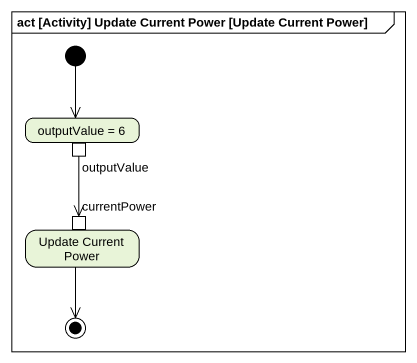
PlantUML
@startuml
mainframe act [Activity] Update Current Power [Update Current Power]
hide empty description
state "outputValue = 6" as outputValue_6 {
  state outputValue <<outputPin>>
}
state "Update Current Power" as Update_Current_Power {
  state currentPower <<inputPin>>
}
[*] --> outputValue_6
outputValue --> currentPower
Update_Current_Power --> [*]
@enduml
